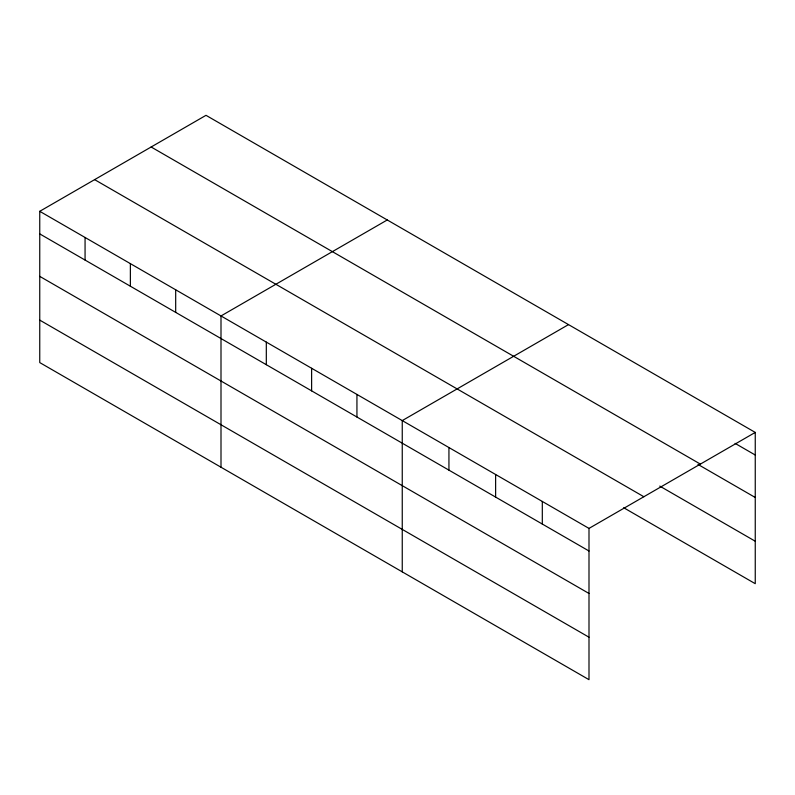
<?xml version="1.0" encoding="UTF-8"?>
<svg xmlns="http://www.w3.org/2000/svg" width="795" height="795" viewBox="0 0 795 795"><rect width="100%" height="100%" fill="white"/><g stroke="black" fill="none" stroke-linecap="round" stroke-linejoin="round"><path stroke-width="1.19" d="M39.75 211.311L588.996 528.407L588.996 679.675L39.75 362.58L39.75 211.311L206.004 115.325L755.25 432.42L755.25 583.689L623.678 507.727M387.254 219.967L221 315.953L221 467.222M568.505 324.608L402.25 420.595L402.25 571.863M588.996 528.407L755.25 432.42M735.087 443.372L755.25 455.018M151.139 146.995L700.385 464.101M697.95 464.399L755.25 497.481M659.761 486.093L755.25 541.226M94.615 179.63L643.861 496.736M39.75 233.899L588.996 551.005M39.75 276.362L588.996 593.468M39.75 320.117L588.996 637.212M542.309 501.456L542.309 524.054M495.623 474.506L495.623 497.094M448.937 447.545L448.937 470.143M356.935 394.439L356.935 417.027M311.62 368.274L311.62 390.872M266.315 342.108L266.315 364.706M175.685 289.787L175.685 312.385M130.37 263.632L130.37 286.22M85.065 237.467L85.065 260.064"/></g></svg>
